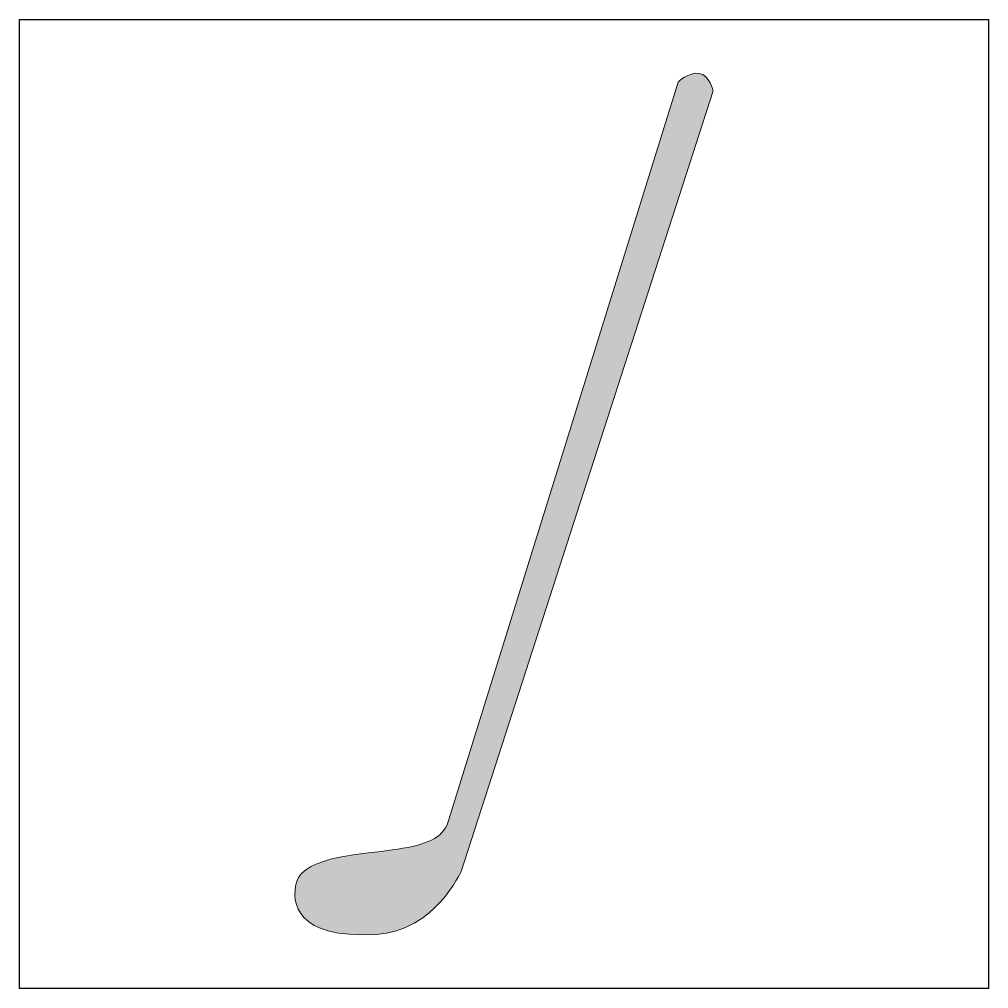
# Model space of a CAD drawing. Header units: inches. Extents: x 0 to 114, y 0 to 114.
import ezdxf

# ---------------------------------------------------------------- set-up
doc = ezdxf.new("R2010")
doc.units = ezdxf.units.IN
doc.header["$MEASUREMENT"] = 0
doc.layers.add('Image Background', color=7, linetype='Continuous')
doc.layers.add('Layer 1', color=7, linetype='Continuous')
picture_1 = doc.add_image_def('image1.png', size_in_pixel=(1350, 1350))

msp = doc.modelspace()

# ---------------------------------------------------------------- hatches: boundary and pattern name
at = {"layer": 'Layer 1', "true_color": 0x57b6dd}
h = msp.add_hatch(color=143, dxfattribs=at)
h.dxf.hatch_style = 2
edge = h.paths.add_edge_path()
edge.add_spline(control_points=[(50.44, 19.31), (50.44, 19.31), (77.68, 106.89), (77.68, 106.89), (77.68, 106.89), (78.92, 108.13), (80.16, 107.93), (81.4, 107.72), (81.81, 105.86), (81.81, 105.86), (81.81, 105.86), (52.08, 13.8), (52.08, 13.8), (52.08, 13.8), (48.97, 6.78), (42.06, 6.39), (32.63, 5.87), (32.02, 10.09), (32.68, 12.56), (33.51, 15.66), (41.09, 15.91), (43.98, 16.35), (47.47, 16.87), (49.61, 17.46), (50.44, 19.31)], knot_values=[0, 0, 0, 0, 1, 1, 1, 2, 2, 2, 3, 3, 3, 4, 4, 4, 5, 5, 5, 6, 6, 6, 7, 7, 7, 8, 8, 8, 8], degree=3, periodic=1)

# ---------------------------------------------------------------- linework, layer by layer
at = {"layer": 'Layer 1', "lineweight": 0}
msp.add_open_spline([(50.44, 19.31), (50.44, 19.31), (77.68, 106.89), (77.68, 106.89), (77.68, 106.89), (78.92, 108.13), (80.16, 107.93), (81.4, 107.72), (81.81, 105.86), (81.81, 105.86), (81.81, 105.86), (52.08, 13.8), (52.08, 13.8), (52.08, 13.8), (48.97, 6.78), (42.06, 6.39), (32.63, 5.87), (32.02, 10.09), (32.68, 12.56), (33.51, 15.66), (41.09, 15.91), (43.98, 16.35), (47.47, 16.87), (49.61, 17.46), (50.44, 19.31)], degree=3, knots=[0, 0, 0, 0, 1, 1, 1, 2, 2, 2, 3, 3, 3, 4, 4, 4, 5, 5, 5, 6, 6, 6, 7, 7, 7, 8, 8, 8, 8], dxfattribs=at)

# ---------------------------------------------------------------- pictures from other files: only their frames are drawn
at = {"layer": 'Image Background'}
image = msp.add_image(picture_1, insert=(0, 0), size_in_units=(114.3, 114.3), dxfattribs=at)

doc.saveas('drawing.dxf')
